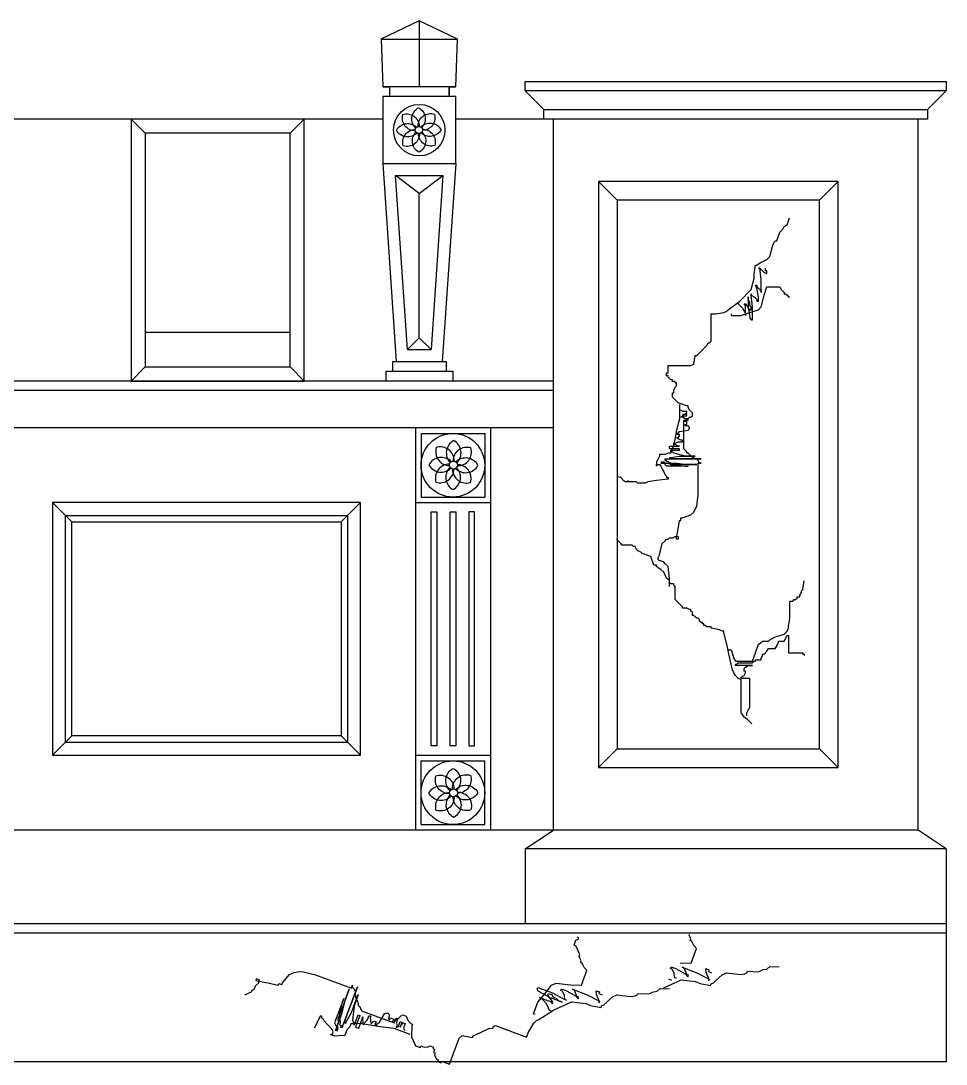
# Model space of a CAD drawing. Header units: metres. Extents: x 376 to 4159, y 361 to 1983.
# Drawn here: x 2720 to 4159, y 362 to 1983 of the extents above; entities that cross this region are included whole.
import ezdxf

# ---------------------------------------------------------------- set-up
doc = ezdxf.new("R2010")
doc.units = ezdxf.units.M
for name, color, linetype in [('2', 2, 'Continuous'), ('3', 3, 'Continuous'), ('4', 4, 'Continuous'), ('7', 7, 'Continuous')]:
    doc.layers.add(name, color=color, linetype=linetype)

msp = doc.modelspace()

# ---------------------------------------------------------------- hatches: boundary and pattern name
at = {"layer": '3'}
h = msp.add_hatch(dxfattribs=at)
h.set_pattern_fill('AR-RROOF', scale=324.36)
h.paths.add_polyline_path([(3138.45, 1808.91), (2912.99, 1808.91), (2912.99, 1445.27), (3138.45, 1445.27)])

# ---------------------------------------------------------------- linework, layer by layer
for p, q in [((3911.11, 1665.97), (3914.89, 1677.31)), ((3895.51, 1641.43), (3899.96, 1654.82)), ((3899.96, 1654.82), (3904.42, 1659.28)), ((3904.42, 1659.28), (3906.65, 1663.74)), ((3906.65, 1663.74), (3911.11, 1665.97)), ((3888.82, 1634.74), (3891.05, 1639.2)), ((3891.05, 1639.2), (3893.28, 1641.43)), ((3893.28, 1641.43), (3895.51, 1641.43)), ((3884.36, 1616.89), (3888.82, 1634.74)), ((3864.3, 1603.5), (3866.53, 1605.73)), ((3866.53, 1605.73), (3870.98, 1607.97)), ((3870.98, 1607.97), (3875.44, 1610.2)), ((3875.44, 1610.2), (3879.9, 1612.43)), ((3879.9, 1612.43), (3884.36, 1616.89)), ((3859.84, 1590.12), (3862.07, 1603.5)), ((3859.84, 1583.42), (3859.84, 1590.12)), ((3862.07, 1603.5), (3864.3, 1603.5)), ((3868.76, 1599.04), (3866.53, 1599.04)), ((3866.53, 1599.04), (3868.76, 1599.04)), ((3870.98, 1581.19), (3868.76, 1599.04)), ((3868.76, 1599.04), (3870.98, 1596.81)), ((3870.98, 1596.81), (3875.44, 1592.35)), ((3875.44, 1592.35), (3879.9, 1590.12)), ((3877.67, 1594.58), (3877.67, 1599.04)), ((3879.9, 1594.58), (3877.67, 1594.58)), ((3879.9, 1590.12), (3879.9, 1594.58)), ((3855.38, 1565.58), (3859.84, 1583.42)), ((3870.98, 1561.11), (3870.98, 1581.19)), ((3837.55, 1547.73), (3855.38, 1565.58)), ((3855.38, 1556.65), (3855.38, 1558.88)), ((3855.38, 1558.88), (3855.38, 1556.65)), ((3864.3, 1567.81), (3862.07, 1572.27)), ((3862.07, 1572.27), (3864.3, 1572.27)), ((3864.3, 1572.27), (3864.3, 1570.04)), ((3864.3, 1570.04), (3866.53, 1567.81)), ((3866.53, 1554.42), (3864.3, 1567.81)), ((3866.53, 1567.81), (3870.98, 1563.35)), ((3870.98, 1563.35), (3870.98, 1561.11)), ((3875.44, 1556.65), (3879.9, 1570.04)), ((3879.9, 1570.04), (3899.96, 1570.04)), ((3899.96, 1570.04), (3902.19, 1565.58)), ((3902.19, 1565.58), (3904.42, 1563.35)), ((3904.42, 1563.35), (3906.65, 1561.11)), ((3906.65, 1561.11), (3906.65, 1558.88)), ((3906.65, 1558.88), (3908.88, 1558.88)), ((3908.88, 1558.88), (3911.11, 1556.65)), ((3819.71, 1534.34), (3837.55, 1547.73)), ((3835.32, 1545.5), (3835.32, 1543.27)), ((3835.32, 1543.27), (3837.55, 1541.04)), ((3837.55, 1541.04), (3842.01, 1536.57)), ((3846.46, 1541.04), (3844.23, 1543.27)), ((3844.23, 1543.27), (3846.46, 1543.27)), ((3846.46, 1543.27), (3848.69, 1541.04)), ((3846.46, 1525.42), (3846.46, 1541.04)), ((3848.69, 1541.04), (3850.92, 1536.57)), ((3850.92, 1549.96), (3850.92, 1554.42)), ((3850.92, 1554.42), (3850.92, 1538.8)), ((3853.15, 1545.5), (3850.92, 1549.96)), ((3853.15, 1541.04), (3853.15, 1545.5)), ((3855.38, 1538.8), (3853.15, 1541.04)), ((3855.38, 1556.65), (3859.84, 1554.42)), ((3857.61, 1538.8), (3855.38, 1556.65)), ((3859.84, 1554.42), (3864.3, 1549.96)), ((3864.3, 1549.96), (3864.3, 1547.73)), ((3864.3, 1547.73), (3866.53, 1547.73)), ((3866.53, 1547.73), (3866.53, 1554.42)), ((3870.98, 1538.8), (3875.44, 1556.65)), ((3911.11, 1556.65), (3913.34, 1554.42)), ((3913.34, 1554.42), (3915.57, 1554.42)), ((3792.96, 1485.26), (3792.96, 1527.65)), ((3792.96, 1527.65), (3799.65, 1527.65)), ((3799.65, 1527.65), (3813.03, 1529.88)), ((3813.03, 1529.88), (3817.48, 1532.11)), ((3817.48, 1532.11), (3819.71, 1534.34)), ((3824.17, 1527.65), (3824.17, 1525.42)), ((3824.17, 1525.42), (3839.78, 1525.42)), ((3839.78, 1525.42), (3853.15, 1529.88)), ((3842.01, 1536.57), (3844.23, 1532.11)), ((3844.23, 1532.11), (3846.46, 1527.65)), ((3846.46, 1527.65), (3846.46, 1525.42)), ((3850.92, 1538.8), (3853.15, 1520.96)), ((3850.92, 1536.57), (3853.15, 1534.34)), ((3853.15, 1529.88), (3866.53, 1534.34)), ((3853.15, 1534.34), (3855.38, 1534.34)), ((3855.38, 1534.34), (3855.38, 1538.8)), ((3857.61, 1518.73), (3857.61, 1538.8)), ((3866.53, 1534.34), (3870.98, 1538.8)), ((3853.15, 1520.96), (3855.38, 1518.73)), ((3855.38, 1518.73), (3857.61, 1518.73)), ((3772.9, 1465.18), (3786.28, 1478.57)), ((3786.28, 1478.57), (3788.51, 1483.03)), ((3788.51, 1483.03), (3790.73, 1483.03)), ((3790.73, 1483.03), (3792.96, 1485.26)), ((3766.21, 1449.56), (3768.44, 1462.95)), ((3768.44, 1462.95), (3770.67, 1462.95)), ((3770.67, 1462.95), (3772.9, 1465.18)), ((3726.09, 1447.33), (3761.76, 1447.33)), ((3726.09, 1436.18), (3726.09, 1447.33)), ((3761.76, 1447.33), (3766.21, 1449.56)), ((3723.86, 1431.72), (3723.86, 1436.18)), ((3723.86, 1436.18), (3726.09, 1436.18)), ((3726.09, 1431.72), (3723.86, 1431.72)), ((3726.09, 1429.49), (3726.09, 1431.72)), ((3730.55, 1425.02), (3726.09, 1429.49)), ((3732.78, 1425.02), (3730.55, 1425.02)), ((3732.78, 1422.79), (3732.78, 1425.02)), ((3737.23, 1422.79), (3732.78, 1422.79)), ((3735.01, 1409.41), (3737.23, 1413.87)), ((3737.23, 1420.56), (3737.23, 1422.79)), ((3739.46, 1420.56), (3737.23, 1420.56)), ((3737.23, 1413.87), (3739.46, 1416.1)), ((3739.46, 1416.1), (3739.46, 1420.56)), ((3732.78, 1398.25), (3732.78, 1404.94)), ((3732.78, 1404.94), (3735.01, 1404.94)), ((3735.01, 1396.02), (3732.78, 1398.25)), ((3735.01, 1404.94), (3735.01, 1409.41)), ((3741.69, 1389.33), (3735.01, 1396.02)), ((3755.07, 1384.87), (3741.69, 1389.33)), ((3743.92, 1387.1), (3743.92, 1364.79)), ((3757.3, 1384.87), (3755.07, 1384.87)), ((3757.3, 1382.63), (3757.3, 1384.87)), ((3759.53, 1378.17), (3757.3, 1382.63)), ((3743.92, 1364.79), (3739.46, 1346.94)), ((3748.38, 1375.94), (3746.15, 1378.17)), ((3746.15, 1367.02), (3748.38, 1369.25)), ((3748.38, 1367.02), (3746.15, 1367.02)), ((3755.07, 1375.94), (3748.38, 1375.94)), ((3755.07, 1371.48), (3748.38, 1371.48)), ((3748.38, 1371.48), (3750.61, 1371.48)), ((3748.38, 1369.25), (3755.07, 1369.25)), ((3752.84, 1364.79), (3748.38, 1367.02)), ((3750.61, 1371.48), (3755.07, 1373.71)), ((3750.61, 1317.94), (3750.61, 1362.56)), ((3750.61, 1362.56), (3755.07, 1362.56)), ((3750.61, 1360.32), (3750.61, 1362.56)), ((3750.61, 1362.56), (3757.3, 1362.56)), ((3757.3, 1364.79), (3752.84, 1364.79)), ((3755.07, 1373.71), (3755.07, 1375.94)), ((3755.07, 1369.25), (3755.07, 1371.48)), ((3755.07, 1362.56), (3759.53, 1367.02)), ((3757.3, 1362.56), (3757.3, 1364.79)), ((3763.98, 1373.71), (3759.53, 1378.17)), ((3759.53, 1367.02), (3761.76, 1367.02)), ((3761.76, 1367.02), (3763.98, 1369.25)), ((3763.98, 1369.25), (3763.98, 1373.71)), ((3739.46, 1346.94), (3735.01, 1324.63)), ((3743.92, 1344.71), (3757.3, 1346.94)), ((3755.07, 1360.32), (3750.61, 1360.32)), ((3752.84, 1353.63), (3752.84, 1355.86)), ((3752.84, 1355.86), (3755.07, 1355.86)), ((3757.3, 1353.63), (3752.84, 1353.63)), ((3755.07, 1355.86), (3755.07, 1360.32)), ((3759.53, 1351.4), (3757.3, 1353.63)), ((3757.3, 1346.94), (3759.53, 1349.17)), ((3759.53, 1349.17), (3759.53, 1351.4)), ((3739.46, 1340.25), (3739.46, 1342.48)), ((3739.46, 1342.48), (3741.69, 1342.48)), ((3743.92, 1340.25), (3739.46, 1340.25)), ((3741.69, 1333.55), (3739.46, 1335.78)), ((3739.46, 1335.78), (3741.69, 1335.78)), ((3741.69, 1342.48), (3743.92, 1344.71)), ((3741.69, 1335.78), (3743.92, 1338.01)), ((3746.15, 1331.32), (3741.69, 1333.55)), ((3743.92, 1338.01), (3743.92, 1340.25)), ((3748.38, 1331.32), (3746.15, 1331.32)), ((3748.38, 1329.09), (3748.38, 1331.32)), ((3728.32, 1317.94), (3728.32, 1322.4)), ((3728.32, 1322.4), (3743.92, 1322.4)), ((3743.92, 1317.94), (3728.32, 1317.94)), ((3735.01, 1324.63), (3730.55, 1311.24)), ((3730.55, 1313.47), (3730.55, 1315.7)), ((3730.55, 1315.7), (3743.92, 1315.7)), ((3735.01, 1324.63), (3735.01, 1326.86)), ((3735.01, 1326.86), (3737.23, 1326.86)), ((3737.23, 1324.63), (3735.01, 1324.63)), ((3737.23, 1326.86), (3741.69, 1329.09)), ((3741.69, 1322.4), (3737.23, 1324.63)), ((3741.69, 1329.09), (3748.38, 1329.09)), ((3743.92, 1322.4), (3741.69, 1322.4)), ((3743.92, 1315.7), (3743.92, 1317.94)), ((3752.84, 1315.7), (3750.61, 1317.94)), ((3755.07, 1313.47), (3752.84, 1315.7)), ((3710.48, 1302.32), (3708.26, 1297.86)), ((3708.26, 1297.86), (3708.26, 1291.16)), ((3712.71, 1306.78), (3710.48, 1302.32)), ((3721.63, 1309.01), (3712.71, 1309.01)), ((3712.71, 1309.01), (3712.71, 1306.78)), ((3714.94, 1297.86), (3719.4, 1297.86)), ((3719.4, 1297.86), (3721.63, 1295.63)), ((3726.09, 1311.24), (3721.63, 1309.01)), ((3721.63, 1302.32), (3777.36, 1302.32)), ((3721.63, 1300.09), (3721.63, 1302.32)), ((3723.86, 1300.09), (3721.63, 1300.09)), ((3723.86, 1297.86), (3723.86, 1300.09)), ((3726.09, 1297.86), (3723.86, 1297.86)), ((3730.55, 1311.24), (3726.09, 1311.24)), ((3730.55, 1295.63), (3726.09, 1297.86)), ((3730.55, 1302.32), (3728.32, 1304.55)), ((3728.32, 1304.55), (3730.55, 1304.55)), ((3732.78, 1313.47), (3730.55, 1313.47)), ((3730.55, 1304.55), (3743.92, 1306.78)), ((3777.36, 1302.32), (3730.55, 1302.32)), ((3735.01, 1311.24), (3732.78, 1313.47)), ((3752.84, 1306.78), (3735.01, 1311.24)), ((3743.92, 1306.78), (3768.44, 1306.78)), ((3768.44, 1306.78), (3752.84, 1306.78)), ((3755.07, 1311.24), (3755.07, 1313.47)), ((3757.3, 1311.24), (3755.07, 1311.24)), ((3759.53, 1309.01), (3757.3, 1311.24)), ((3763.98, 1304.55), (3759.53, 1309.01)), ((3768.44, 1302.32), (3763.98, 1304.55)), ((3770.67, 1302.32), (3768.44, 1302.32)), ((3772.9, 1300.09), (3770.67, 1302.32)), ((3775.13, 1295.63), (3772.9, 1300.09)), ((3708.26, 1291.16), (3708.26, 1293.39)), ((3708.26, 1293.39), (3712.71, 1293.39)), ((3712.71, 1293.39), (3714.94, 1291.16)), ((3714.94, 1295.63), (3739.46, 1295.63)), ((3719.4, 1295.63), (3714.94, 1295.63)), ((3714.94, 1291.16), (3717.17, 1286.7)), ((3717.17, 1286.7), (3719.4, 1282.24)), ((3723.86, 1291.16), (3719.4, 1295.63)), ((3719.4, 1282.24), (3721.63, 1277.78)), ((3721.63, 1295.63), (3726.09, 1295.63)), ((3757.3, 1291.16), (3723.86, 1291.16)), ((3726.09, 1295.63), (3730.55, 1293.39)), ((3735.01, 1293.39), (3730.55, 1295.63)), ((3730.55, 1293.39), (3735.01, 1293.39)), ((3770.67, 1293.39), (3735.01, 1293.39)), ((3735.01, 1293.39), (3752.84, 1291.16)), ((3739.46, 1295.63), (3757.3, 1293.39)), ((3752.84, 1291.16), (3757.3, 1291.16)), ((3757.3, 1293.39), (3770.67, 1293.39)), ((3772.9, 1295.63), (3777.36, 1295.63)), ((3772.9, 1246.54), (3772.9, 1295.63)), ((3777.36, 1295.63), (3775.13, 1295.63)), ((3652.53, 1273.32), (3646.96, 1274.24)), ((3656.98, 1268.85), (3652.53, 1273.32)), ((3659.21, 1266.62), (3656.98, 1268.85)), ((3663.67, 1266.62), (3659.21, 1266.62)), ((3663.67, 1266.62), (3663.67, 1268.85)), ((3663.67, 1268.85), (3663.67, 1266.62)), ((3677.05, 1266.62), (3663.67, 1266.62)), ((3679.28, 1264.39), (3677.05, 1266.62)), ((3694.88, 1266.62), (3690.42, 1264.39)), ((3708.26, 1268.85), (3694.88, 1266.62)), ((3726.09, 1271.08), (3708.26, 1268.85)), ((3721.63, 1277.78), (3723.86, 1275.55)), ((3723.86, 1275.55), (3723.86, 1273.32)), ((3723.86, 1273.32), (3726.09, 1273.32)), ((3726.09, 1273.32), (3726.09, 1271.08)), ((3690.42, 1264.39), (3679.28, 1264.39)), ((3770.67, 1228.7), (3772.9, 1246.54)), ((3761.76, 1215.31), (3766.21, 1219.77)), ((3766.21, 1219.77), (3768.44, 1224.23)), ((3768.44, 1224.23), (3770.67, 1228.7)), ((3741.69, 1193), (3743.92, 1206.39)), ((3743.92, 1206.39), (3746.15, 1206.39)), ((3746.15, 1206.39), (3746.15, 1210.85)), ((3746.15, 1210.85), (3748.38, 1210.85)), ((3748.38, 1210.85), (3761.76, 1215.31)), ((3739.46, 1179.61), (3741.69, 1193)), ((3652.53, 1170.69), (3645.84, 1177.38)), ((3654.76, 1168.46), (3652.53, 1170.69)), ((3670.36, 1168.46), (3654.76, 1168.46)), ((3672.59, 1166.23), (3670.36, 1168.46)), ((3712.71, 1152.84), (3717.17, 1170.69)), ((3717.17, 1170.69), (3721.63, 1175.15)), ((3721.63, 1175.15), (3723.86, 1177.38)), ((3723.86, 1177.38), (3726.09, 1177.38)), ((3726.09, 1177.38), (3728.32, 1179.61)), ((3728.32, 1179.61), (3732.78, 1179.61)), ((3732.78, 1179.61), (3737.23, 1181.84)), ((3737.23, 1181.84), (3741.69, 1181.84)), ((3739.46, 1177.38), (3739.46, 1179.61)), ((3741.69, 1177.38), (3739.46, 1177.38)), ((3741.69, 1181.84), (3741.69, 1177.38)), ((3674.82, 1166.23), (3672.59, 1166.23)), ((3677.05, 1161.77), (3674.82, 1166.23)), ((3679.28, 1159.54), (3677.05, 1161.77)), ((3683.73, 1157.3), (3679.28, 1159.54)), ((3685.96, 1155.07), (3683.73, 1157.3)), ((3699.34, 1150.61), (3685.96, 1155.07)), ((3710.48, 1148.38), (3712.71, 1152.84)), ((3703.8, 1137.22), (3699.34, 1150.61)), ((3708.26, 1137.22), (3703.8, 1137.22)), ((3708.26, 1134.99), (3708.26, 1137.22)), ((3710.48, 1146.15), (3710.48, 1148.38)), ((3712.71, 1143.92), (3710.48, 1146.15)), ((3714.94, 1143.92), (3712.71, 1143.92)), ((3719.4, 1141.69), (3714.94, 1143.92)), ((3721.63, 1139.46), (3719.4, 1141.69)), ((3726.09, 1134.99), (3721.63, 1139.46)), ((3710.48, 1132.76), (3708.26, 1134.99)), ((3714.94, 1130.53), (3710.48, 1132.76)), ((3719.4, 1126.07), (3714.94, 1130.53)), ((3721.63, 1121.61), (3719.4, 1126.07)), ((3723.86, 1117.15), (3721.63, 1121.61)), ((3728.32, 1117.15), (3726.09, 1134.99)), ((3726.09, 1114.91), (3723.86, 1117.15)), ((3728.32, 1112.68), (3726.09, 1114.91)), ((3728.32, 1103.76), (3728.32, 1117.15)), ((3728.32, 1110.45), (3728.32, 1112.68)), ((3730.55, 1108.22), (3728.32, 1110.45)), ((3735.01, 1108.22), (3730.55, 1108.22)), ((3735.01, 1105.99), (3735.01, 1108.22)), ((3737.23, 1103.76), (3735.01, 1105.99)), ((3737.23, 1083.68), (3737.23, 1103.76)), ((3935.63, 1099.3), (3937.86, 1112.68)), ((3926.71, 1085.91), (3926.71, 1088.14)), ((3926.71, 1088.14), (3931.17, 1088.14)), ((3931.17, 1090.37), (3933.4, 1094.84)), ((3931.17, 1088.14), (3931.17, 1090.37)), ((3933.4, 1097.07), (3935.63, 1099.3)), ((3933.4, 1094.84), (3933.4, 1097.07)), ((3741.69, 1079.22), (3737.23, 1083.68)), ((3746.15, 1074.76), (3741.69, 1079.22)), ((3748.38, 1072.53), (3746.15, 1074.76)), ((3748.38, 1070.29), (3748.38, 1072.53)), ((3915.57, 1054.68), (3915.57, 1081.45)), ((3915.57, 1081.45), (3920.03, 1081.45)), ((3920.03, 1081.45), (3922.26, 1083.68)), ((3922.26, 1083.68), (3924.49, 1083.68)), ((3924.49, 1083.68), (3926.71, 1085.91)), ((3755.07, 1070.29), (3748.38, 1070.29)), ((3759.53, 1068.06), (3755.07, 1070.29)), ((3761.76, 1068.06), (3759.53, 1068.06)), ((3761.76, 1065.83), (3761.76, 1068.06)), ((3763.98, 1063.6), (3761.76, 1065.83)), ((3763.98, 1059.14), (3763.98, 1063.6)), ((3766.21, 1059.14), (3763.98, 1059.14)), ((3768.44, 1056.91), (3766.21, 1059.14)), ((3770.67, 1054.68), (3768.44, 1056.91)), ((3772.9, 1054.68), (3770.67, 1054.68)), ((3775.13, 1052.45), (3772.9, 1054.68)), ((3913.34, 1041.29), (3915.57, 1054.68)), ((3775.13, 1050.22), (3775.13, 1052.45)), ((3777.36, 1047.98), (3775.13, 1050.22)), ((3779.59, 1047.98), (3777.36, 1047.98)), ((3779.59, 1045.75), (3779.59, 1047.98)), ((3781.82, 1045.75), (3779.59, 1045.75)), ((3781.82, 1043.52), (3781.82, 1045.75)), ((3784.05, 1043.52), (3781.82, 1043.52)), ((3786.28, 1041.29), (3784.05, 1043.52)), ((3792.96, 1041.29), (3786.28, 1041.29)), ((3792.96, 1039.06), (3792.96, 1041.29)), ((3806.34, 1036.83), (3792.96, 1039.06)), ((3911.11, 1034.6), (3913.34, 1039.06)), ((3913.34, 1039.06), (3913.34, 1041.29)), ((3810.8, 1034.6), (3806.34, 1036.83)), ((3813.03, 1034.6), (3810.8, 1034.6)), ((3813.03, 1032.37), (3813.03, 1034.6)), ((3817.48, 1014.52), (3813.03, 1032.37)), ((3884.36, 1021.21), (3888.82, 1023.44)), ((3888.82, 1023.44), (3893.28, 1025.68)), ((3893.28, 1025.68), (3906.65, 1030.14)), ((3906.65, 1030.14), (3911.11, 1034.6)), ((3906.65, 1018.98), (3911.11, 1027.91)), ((3911.11, 1027.91), (3913.34, 1027.91)), ((3913.34, 1027.91), (3913.34, 1001.13)), ((3821.94, 992.21), (3817.48, 1014.52)), ((3819.71, 1005.6), (3824.17, 1005.6)), ((3824.17, 1005.6), (3828.63, 992.21)), ((3862.07, 1001.13), (3866.53, 1014.52)), ((3866.53, 1014.52), (3870.98, 1016.75)), ((3870.98, 1016.75), (3873.21, 1018.98)), ((3873.21, 1018.98), (3882.13, 1018.98)), ((3879.9, 1003.37), (3882.13, 1007.83)), ((3882.13, 1018.98), (3884.36, 1021.21)), ((3882.13, 1007.83), (3893.28, 1007.83)), ((3893.28, 1007.83), (3893.28, 1010.06)), ((3893.28, 1010.06), (3895.51, 1010.06)), ((3895.51, 1012.29), (3897.73, 1016.75)), ((3895.51, 1010.06), (3895.51, 1012.29)), ((3897.73, 1016.75), (3897.73, 1018.98)), ((3897.73, 1018.98), (3906.65, 1018.98)), ((3826.4, 974.36), (3821.94, 992.21)), ((3828.63, 992.21), (3830.86, 987.75)), ((3857.61, 987.75), (3862.07, 1001.13)), ((3862.07, 987.75), (3862.07, 989.98)), ((3862.07, 989.98), (3870.98, 989.98)), ((3870.98, 992.21), (3873.21, 996.67)), ((3870.98, 989.98), (3870.98, 992.21)), ((3873.21, 996.67), (3873.21, 998.9)), ((3873.21, 998.9), (3875.44, 998.9)), ((3875.44, 998.9), (3879.9, 1003.37)), ((3913.34, 1001.13), (3935.63, 1001.13)), ((3935.63, 1001.13), (3935.63, 998.9)), ((3935.63, 998.9), (3937.86, 998.9)), ((3937.86, 998.9), (3937.86, 996.67)), ((3828.63, 969.9), (3826.4, 974.36)), ((3830.86, 987.75), (3857.61, 987.75)), ((3830.86, 981.05), (3830.86, 983.29)), ((3830.86, 983.29), (3833.09, 983.29)), ((3857.61, 981.05), (3830.86, 981.05)), ((3833.09, 983.29), (3835.32, 985.52)), ((3835.32, 985.52), (3857.61, 985.52)), ((3844.23, 976.59), (3846.46, 978.82)), ((3844.23, 972.13), (3844.23, 976.59)), ((3846.46, 978.82), (3850.92, 981.05)), ((3850.92, 981.05), (3857.61, 981.05)), ((3857.61, 985.52), (3859.84, 987.75)), ((3859.84, 987.75), (3862.07, 987.75)), ((3830.86, 965.44), (3828.63, 969.9)), ((3835.32, 960.98), (3830.86, 965.44)), ((3839.78, 958.75), (3835.32, 960.98)), ((3839.78, 963.21), (3844.23, 965.44)), ((3839.78, 960.98), (3839.78, 963.21)), ((3853.15, 960.98), (3839.78, 960.98)), ((3839.78, 907.43), (3839.78, 958.75)), ((3846.46, 972.13), (3844.23, 972.13)), ((3844.23, 965.44), (3846.46, 969.9)), ((3846.46, 969.9), (3846.46, 972.13)), ((3853.15, 916.36), (3853.15, 960.98)), ((3848.69, 907.43), (3850.92, 911.89)), ((3850.92, 911.89), (3853.15, 916.36)), ((3842.01, 905.2), (3839.78, 907.43)), ((3844.23, 900.74), (3842.01, 905.2)), ((3848.69, 898.51), (3844.23, 900.74)), ((3848.69, 902.97), (3848.69, 907.43)), ((3856.53, 890.66), (3848.69, 898.51)), ((3579.9, 546.36), (3582.75, 553.97)), ((3582.75, 553.97), (3586.24, 555.55)), ((3587.19, 558.09), (3584.65, 559.04)), ((3586.24, 555.55), (3587.19, 558.09)), ((3759.87, 559.7), (3758.28, 563.19)), ((3761.45, 556.22), (3759.87, 559.7)), ((3760.5, 553.68), (3761.45, 556.22)), ((3763.04, 552.73), (3760.5, 553.68)), ((3764.63, 549.24), (3763.04, 552.73)), ((3582.44, 545.41), (3579.9, 546.36)), ((3585.62, 538.43), (3582.44, 545.41)), ((3588.8, 531.46), (3585.62, 538.43)), ((3761.8, 518.49), (3770.35, 541.32)), ((3766.22, 545.75), (3764.63, 549.24)), ((3770.35, 541.32), (3766.22, 545.75)), ((3587.85, 528.92), (3588.8, 531.46)), ((3589.44, 525.43), (3587.85, 528.92)), ((3591.02, 521.95), (3589.44, 525.43)), ((3590.07, 519.41), (3591.02, 521.95)), ((3592.61, 518.46), (3590.07, 519.41)), ((3744.67, 519.12), (3761.8, 518.49)), ((3137.4, 500.97), (3144.38, 504.14)), ((3144.38, 504.14), (3150.41, 504.78)), ((3150.41, 504.78), (3156.43, 505.41)), ((3156.43, 505.41), (3177.69, 500.34)), ((3591.37, 484.22), (3599.92, 507.05)), ((3594.2, 514.97), (3592.61, 518.46)), ((3595.79, 511.49), (3594.2, 514.97)), ((3599.92, 507.05), (3595.79, 511.49)), ((3729.76, 510.24), (3730.71, 512.78)), ((3732.3, 509.29), (3729.76, 510.24)), ((3730.71, 512.78), (3738.33, 509.93)), ((3735.48, 502.32), (3732.3, 509.29)), ((3738.33, 509.93), (3752.61, 501.68)), ((3750.38, 511.2), (3747.84, 512.15)), ((3747.84, 512.15), (3770.69, 503.59)), ((3753.56, 504.22), (3750.38, 511.2)), ((3755.15, 500.73), (3753.56, 504.22)), ((3770.69, 503.59), (3790.05, 493.45)), ((3785.28, 503.91), (3784.64, 509.93)), ((3784.64, 509.93), (3789.72, 508.03)), ((3788.46, 496.93), (3785.28, 503.91)), ((3789.72, 508.03), (3788.77, 505.49)), ((3788.77, 505.49), (3793.85, 503.59)), ((3810.03, 500.42), (3817, 503.59)), ((3817, 503.59), (3839.21, 501.06)), ((3845.24, 501.7), (3848.73, 503.28)), ((3848.73, 503.28), (3849.68, 505.82)), ((3849.68, 505.82), (3866.81, 505.19)), ((3866.81, 505.19), (3873.78, 508.36)), ((3873.78, 508.36), (3879.81, 508.99)), ((3879.81, 508.99), (3884.25, 513.11)), ((3884.25, 513.11), (3898.76, 512.58)), ((3084.44, 483.21), (3088.88, 487.33)), ((3085.7, 494.31), (3084.75, 491.77)), ((3084.75, 491.77), (3087.29, 490.82)), ((3090.78, 492.4), (3085.7, 494.31)), ((3087.29, 490.82), (3103.47, 487.65)), ((3088.88, 487.33), (3090.78, 492.4)), ((3103.47, 487.65), (3119.65, 484.48)), ((3119.65, 484.48), (3120.6, 487.02)), ((3120.6, 487.02), (3125.68, 485.12)), ((3125.68, 485.12), (3126.63, 487.65)), ((3126.63, 487.65), (3137.4, 500.97)), ((3177.69, 500.34), (3233.54, 479.42)), ((3545.05, 484.21), (3552.03, 487.39)), ((3552.03, 487.39), (3574.23, 484.85)), ((3718.36, 479.81), (3746.27, 492.49)), ((3726.6, 494.07), (3731.68, 492.17)), ((3736.11, 496.29), (3735.48, 502.32)), ((3736.11, 496.29), (3738.65, 495.34)), ((3738.65, 495.34), (3736.11, 496.29)), ((3746.27, 492.49), (3768.48, 489.96)), ((3752.61, 501.68), (3756.73, 497.25)), ((3757.68, 499.78), (3755.15, 500.73)), ((3756.73, 497.25), (3757.68, 499.78)), ((3768.48, 489.96), (3776.09, 487.1)), ((3776.09, 487.1), (3792.27, 483.94)), ((3790.05, 493.45), (3788.46, 496.93)), ((3790.05, 493.45), (3789.1, 490.91)), ((3789.1, 490.91), (3790.05, 493.45)), ((3793.22, 486.47), (3796.71, 488.06)), ((3796.71, 488.06), (3801.15, 492.18)), ((3801.15, 492.18), (3805.59, 496.3)), ((3805.59, 496.3), (3810.03, 500.42)), ((3839.21, 501.06), (3845.24, 501.7)), ((3067.63, 469.26), (3074.61, 472.43)), ((3074.61, 472.43), (3078.1, 474.02)), ((3078.1, 474.02), (3079.05, 476.55)), ((3079.05, 476.55), (3082.54, 478.14)), ((3082.54, 478.14), (3084.44, 483.21)), ((3230.05, 477.84), (3214.85, 437.26)), ((3219.3, 418.23), (3243.05, 481.64)), ((3243.05, 481.64), (3223.1, 428.38)), ((3224.35, 462.62), (3230.05, 477.84)), ((3233.54, 479.42), (3235.44, 484.5)), ((3235.44, 484.5), (3234.49, 481.96)), ((3234.49, 481.96), (3238.61, 477.52)), ((3238.61, 477.52), (3240.2, 474.03)), ((3240.2, 474.03), (3239.25, 471.5)), ((3239.25, 471.5), (3239.89, 465.47)), ((3522.53, 478.19), (3523.48, 480.72)), ((3524.12, 474.7), (3522.53, 478.19)), ((3523.48, 480.72), (3546.33, 472.17)), ((3523.5, 457.58), (3534.27, 470.9)), ((3543.48, 464.56), (3524.12, 474.7)), ((3534.27, 470.9), (3545.05, 484.21)), ((3539.35, 469), (3540.3, 471.53)), ((3540.3, 471.53), (3545.38, 469.63)), ((3546.33, 472.17), (3565.68, 462.02)), ((3559.33, 475.97), (3560.28, 478.51)), ((3561.87, 475.02), (3559.33, 475.97)), ((3560.28, 478.51), (3567.9, 475.66)), ((3565.05, 468.05), (3561.87, 475.02)), ((3567.9, 475.66), (3582.18, 467.42)), ((3574.23, 484.85), (3591.37, 484.22)), ((3579.95, 476.93), (3577.41, 477.88)), ((3577.41, 477.88), (3600.26, 469.32)), ((3583.13, 469.95), (3579.95, 476.93)), ((3614.85, 469.64), (3614.21, 475.66)), ((3614.21, 475.66), (3619.29, 473.76)), ((3619.29, 473.76), (3618.34, 471.22)), ((3618.34, 471.22), (3623.41, 469.32)), ((3678.3, 469.01), (3679.25, 471.55)), ((3679.25, 471.55), (3696.38, 470.92)), ((3696.38, 470.92), (3703.35, 474.09)), ((3703.35, 474.09), (3709.38, 474.72)), ((3709.38, 474.72), (3713.82, 478.84)), ((3713.82, 478.84), (3728.33, 478.31)), ((3792.27, 483.94), (3793.22, 486.47)), ((3221.81, 463.57), (3207.56, 425.52)), ((3214.85, 437.26), (3219.91, 458.5)), ((3219.29, 441.38), (3224.35, 462.62)), ((3219.91, 458.5), (3221.81, 463.57)), ((3233.88, 441.7), (3244.33, 469.6)), ((3244.33, 469.6), (3237.68, 451.84)), ((3239.89, 465.47), (3243.07, 458.5)), ((3243.07, 458.5), (3244.66, 455.01)), ((3244.66, 455.01), (3243.71, 452.48)), ((3516.85, 439.83), (3523.5, 457.58)), ((3528.88, 464.24), (3526.35, 465.19)), ((3526.35, 465.19), (3544.12, 458.54)), ((3533.01, 459.8), (3528.88, 464.24)), ((3537.14, 455.36), (3533.01, 459.8)), ((3540.32, 448.39), (3537.14, 455.36)), ((3540.94, 465.51), (3539.35, 469)), ((3545.07, 461.07), (3540.94, 465.51)), ((3561.25, 457.9), (3543.48, 464.56)), ((3544.12, 458.54), (3545.7, 455.05)), ((3546.65, 457.58), (3545.07, 461.07)), ((3545.38, 469.63), (3546.97, 466.14)), ((3545.7, 455.05), (3546.65, 457.58)), ((3546.97, 466.14), (3552.04, 464.24)), ((3547.93, 445.54), (3575.84, 458.22)), ((3552.04, 464.24), (3556.17, 459.8)), ((3556.17, 459.8), (3561.25, 457.9)), ((3565.68, 462.02), (3565.05, 468.05)), ((3565.68, 462.02), (3568.22, 461.07)), ((3568.22, 461.07), (3565.68, 462.02)), ((3575.84, 458.22), (3598.05, 455.69)), ((3582.18, 467.42), (3586.3, 462.98)), ((3584.72, 466.47), (3583.13, 469.95)), ((3587.25, 465.51), (3584.72, 466.47)), ((3586.3, 462.98), (3587.25, 465.51)), ((3598.05, 455.69), (3605.66, 452.84)), ((3600.26, 469.32), (3619.61, 459.18)), ((3618.03, 462.67), (3614.85, 469.64)), ((3619.61, 459.18), (3618.03, 462.67)), ((3619.61, 459.18), (3618.66, 456.64)), ((3618.66, 456.64), (3619.61, 459.18)), ((3626.28, 453.79), (3630.72, 457.91)), ((3630.72, 457.91), (3635.16, 462.03)), ((3635.16, 462.03), (3639.6, 466.15)), ((3639.6, 466.15), (3646.57, 469.33)), ((3646.57, 469.33), (3668.78, 466.79)), ((3668.78, 466.79), (3674.81, 467.43)), ((3674.81, 467.43), (3678.3, 469.01)), ((3208.84, 413.48), (3219.29, 441.38)), ((3225.64, 427.43), (3233.88, 441.7)), ((3237.68, 451.84), (3235.16, 429.65)), ((3238.33, 422.67), (3244.03, 437.89)), ((3243.71, 452.48), (3246.24, 451.53)), ((3244.03, 437.89), (3246.57, 436.94)), ((3246.24, 451.53), (3247.83, 448.04)), ((3247.83, 448.04), (3249.42, 444.55)), ((3249.42, 444.55), (3300.19, 425.54)), ((3277.03, 425.53), (3285.27, 439.8)), ((3285.27, 439.8), (3288.76, 441.39)), ((3288.76, 441.39), (3291.3, 440.43)), ((3291.3, 440.43), (3292.89, 436.95)), ((3310.02, 436.32), (3313.5, 437.9)), ((3313.5, 437.9), (3318.58, 436)), ((3519.38, 438.88), (3516.85, 439.83)), ((3525.1, 430.95), (3547.93, 445.54)), ((3541.9, 444.9), (3540.32, 448.39)), ((3544.44, 443.95), (3541.9, 444.9)), ((3605.66, 452.84), (3621.84, 449.67)), ((3621.84, 449.67), (3622.79, 452.2)), ((3622.79, 452.2), (3626.28, 453.79)), ((3185.66, 436.62), (3175.52, 417.28)), ((3188.2, 435.67), (3185.66, 436.62)), ((3187.25, 433.13), (3188.2, 435.67)), ((3189.79, 432.18), (3187.25, 433.13)), ((3191.38, 428.69), (3189.79, 432.18)), ((3195.51, 424.25), (3191.38, 428.69)), ((3199.63, 419.82), (3195.51, 424.25)), ((3207.56, 425.52), (3210.74, 418.55)), ((3211.69, 421.09), (3213.59, 426.16)), ((3212.95, 432.18), (3214.85, 437.26)), ((3213.59, 426.16), (3212.95, 432.18)), ((3214.85, 437.26), (3215.49, 431.23)), ((3216.12, 425.21), (3215.17, 422.67)), ((3215.17, 422.67), (3217.71, 421.72)), ((3215.49, 431.23), (3216.12, 425.21)), ((3217.71, 421.72), (3216.76, 419.18)), ((3223.1, 428.38), (3224.69, 424.89)), ((3224.69, 424.89), (3225.64, 427.43)), ((3233.26, 424.58), (3231.36, 419.5)), ((3250.39, 423.94), (3233.26, 424.58)), ((3235.16, 429.65), (3236.74, 426.16)), ((3236.74, 426.16), (3235.79, 423.63)), ((3235.79, 423.63), (3238.33, 422.67)), ((3246.57, 436.94), (3239.92, 419.19)), ((3245, 417.29), (3251.65, 435.04)), ((3251.34, 426.48), (3250.39, 423.94)), ((3277.67, 419.51), (3250.39, 423.94)), ((3250.39, 423.94), (3252.92, 422.99)), ((3251.65, 435.04), (3250.7, 432.5)), ((3250.7, 432.5), (3251.34, 426.48)), ((3252.92, 422.99), (3253.87, 425.53)), ((3253.87, 425.53), (3258.31, 429.65)), ((3258.31, 429.65), (3261.16, 437.26)), ((3261.16, 437.26), (3263.7, 436.31)), ((3263.7, 436.31), (3262.75, 433.77)), ((3262.75, 433.77), (3263.39, 427.75)), ((3263.39, 427.75), (3264.98, 424.26)), ((3264.98, 424.26), (3265.93, 426.8)), ((3265.93, 426.8), (3269.42, 428.38)), ((3269.42, 428.38), (3271.95, 427.43)), ((3271.95, 427.43), (3270.05, 422.36)), ((3270.05, 422.36), (3272.59, 421.41)), ((3272.59, 421.41), (3273.54, 423.95)), ((3273.54, 423.95), (3277.03, 425.53)), ((3292.89, 436.95), (3290.99, 431.87)), ((3290.99, 431.87), (3293.52, 430.92)), ((3293.52, 430.92), (3294.47, 433.46)), ((3294.47, 433.46), (3299.55, 431.56)), ((3299.55, 431.56), (3297.65, 426.49)), ((3297.65, 426.49), (3300.19, 425.54)), ((3300.19, 425.54), (3303.04, 433.14)), ((3300.19, 425.54), (3302.09, 430.61)), ((3302.09, 430.61), (3309.07, 433.78)), ((3303.04, 433.14), (3305.58, 432.19)), ((3305.58, 432.19), (3303.68, 427.12)), ((3303.68, 427.12), (3304.32, 421.1)), ((3306.85, 420.15), (3309.7, 427.76)), ((3309.07, 433.78), (3310.02, 436.32)), ((3312.24, 426.8), (3309.39, 419.2)), ((3309.39, 419.2), (3310.34, 421.73)), ((3309.7, 427.76), (3312.24, 426.8)), ((3310.34, 421.73), (3314.78, 425.85)), ((3317.32, 424.9), (3314.47, 417.29)), ((3314.78, 425.85), (3317.32, 424.9)), ((3318.58, 436), (3321.76, 429.03)), ((3321.76, 429.03), (3325.89, 424.59)), ((3325.89, 424.59), (3328.42, 423.64)), ((3328.42, 423.64), (3327.47, 421.1)), ((3508.93, 410.98), (3517.17, 425.24)), ((3517.17, 425.24), (3521.61, 429.37)), ((3521.61, 429.37), (3525.1, 430.95)), ((3203.76, 415.38), (3199.63, 419.82)), ((3208.52, 404.92), (3200.91, 407.77)), ((3200.91, 407.77), (3203.45, 406.82)), ((3203.45, 406.82), (3205.35, 411.89)), ((3205.35, 411.89), (3203.76, 415.38)), ((3214.55, 405.55), (3208.52, 404.92)), ((3210.74, 418.55), (3208.84, 413.48)), ((3211.37, 412.53), (3213.27, 417.6)), ((3213.27, 417.6), (3211.69, 421.09)), ((3220.58, 406.19), (3214.55, 405.55)), ((3216.76, 419.18), (3219.3, 418.23)), ((3223.12, 405.24), (3220.58, 406.19)), ((3226.92, 415.38), (3223.12, 405.24)), ((3231.36, 419.5), (3226.92, 415.38)), ((3239.92, 419.19), (3245, 417.29)), ((3299.88, 416.98), (3277.67, 419.51)), ((3325.26, 407.47), (3299.88, 416.98)), ((3304.32, 421.1), (3303.37, 418.56)), ((3303.37, 418.56), (3306.85, 420.15)), ((3314.47, 417.29), (3316.06, 413.81)), ((3327.47, 421.1), (3326.85, 403.98)), ((3401.4, 402.09), (3405.84, 406.21)), ((3405.84, 406.21), (3422.02, 403.04)), ((3422.02, 403.04), (3422.97, 405.58)), ((3422.97, 405.58), (3426.46, 407.16)), ((3426.46, 407.16), (3447.39, 416.68)), ((3447.39, 416.68), (3453.42, 417.31)), ((3453.42, 417.31), (3454.37, 419.85)), ((3454.37, 419.85), (3457.85, 421.43)), ((3457.85, 421.43), (3506.08, 403.37)), ((3506.08, 403.37), (3508.93, 410.98)), ((3326.85, 403.98), (3331.62, 393.52)), ((3331.62, 393.52), (3333.2, 390.03)), ((3333.2, 390.03), (3340.82, 387.18)), ((3340.82, 387.18), (3341.77, 389.72)), ((3341.77, 389.72), (3346.85, 387.81)), ((3352.87, 388.45), (3356.36, 390.03)), ((3356.36, 390.03), (3361.44, 388.13)), ((3386.2, 361.5), (3401.4, 402.09)), ((3346.85, 387.81), (3352.87, 388.45)), ((3361.44, 388.13), (3360.49, 385.6)), ((3360.49, 385.6), (3363.03, 384.65)), ((3363.03, 384.65), (3361.13, 379.57)), ((3361.13, 379.57), (3363.67, 378.62)), ((3363.67, 378.62), (3362.72, 376.09)), ((3362.72, 376.09), (3365.89, 369.11)), ((3365.89, 369.11), (3368.43, 368.16)), ((3368.43, 368.16), (3367.48, 365.62)), ((3367.48, 365.62), (3372.56, 363.72)), ((3372.56, 363.72), (3373.51, 366.26)), ((3373.51, 366.26), (3386.2, 361.5))]:
    msp.add_line(p, q)
at = {"layer": '2'}
msp.add_line((4158.58, 364.91), (376.33, 364.91), dxfattribs=at)
at = {"layer": '3'}
for p, q in [((4158.58, 1874.36), (3504.04, 1874.36)), ((3533.13, 1845.27), (4129.49, 1845.27)), ((2912.99, 1808.91), (2891.17, 1830.73)), ((2912.99, 1830.73), (2891.17, 1830.73)), ((3138.45, 1808.91), (3160.26, 1830.73)), ((3339.19, 1715.09), (3302.21, 1742.81)), ((3339.19, 1715.09), (3376.01, 1742.81)), ((3646.96, 1704.36), (3617.87, 1733.45)), ((3961.5, 1704.36), (3990.59, 1733.45)), ((3339.19, 1490.75), (3339.19, 1715.09)), ((3320.83, 1472.19), (3339.19, 1490.75)), ((3339.19, 1490.75), (3357.57, 1472.19)), ((3320.83, 1472.19), (3357.57, 1472.19)), ((2912.99, 1445.27), (2891.17, 1423.45)), ((3138.45, 1445.27), (3160.26, 1423.45)), ((3547.67, 1408.91), (987.24, 1408.91)), ((3342.09, 1342), (3441, 1342)), ((3342.09, 1342), (3342.09, 1243.09)), ((3441, 1342), (3441, 1243.09)), ((2769, 1234.36), (2799, 1204.36)), ((3217.54, 1204.36), (3247.54, 1234.36)), ((3333.36, 1234.36), (3449.72, 1234.36)), ((3342.09, 1243.09), (3441, 1243.09)), ((2799, 871.64), (2769, 841.64)), ((3217.54, 871.64), (3247.54, 841.64)), ((3646.96, 851.64), (3617.87, 822.54)), ((3961.5, 851.64), (3990.59, 822.54)), ((3333.36, 841.64), (3449.72, 841.64)), ((3342.09, 832.91), (3441, 832.91)), ((3342.09, 734), (3342.09, 832.91)), ((3441, 734), (3441, 832.91)), ((3342.09, 734), (3441, 734)), ((4158.58, 696.18), (3504.04, 696.18)), ((4158.58, 565.27), (376.33, 565.27))]:
    msp.add_line(p, q, dxfattribs=at)
for points in [[(3332.99, 1812.43, -0.51), (3313.68, 1837.86, -0.5), (3339.12, 1819.18)], [(3333.73, 1816.61, -0.51), (3338.05, 1848.27, -0.5), (3342.85, 1817.1)], [(3337.2, 1819.07, -0.51), (3362.63, 1838.4, -0.5), (3344.03, 1812.96)], [(3335.42, 1808.91, -0.51), (3303.81, 1813.28, -0.5), (3335.03, 1818.04)], [(3341.41, 1818.38, -0.51), (3373.04, 1814.03, -0.5), (3341.91, 1809.19)], [(3339.65, 1808.13, -0.51), (3314.22, 1788.91, -0.5), (3332.91, 1814.35)], [(3343.2, 1810.62, -0.51), (3338.8, 1779.04, -0.5), (3334, 1810.22)], [(3343.92, 1814.88, -0.51), (3363.17, 1789.45, -0.5), (3337.73, 1808.06)], [(3397.45, 1296.03, 0.51), (3392.7, 1330.85, 0.5), (3387.41, 1296.56)], [(3393.64, 1298.73, 0.51), (3365.66, 1319.99, 0.5), (3386.12, 1292.01)], [(3398.27, 1291.42, 0.51), (3419.5, 1319.41, 0.5), (3391.52, 1298.85)], [(3389, 1297.97, 0.51), (3354.21, 1293.19, 0.5), (3388.46, 1287.86)], [(3395.6, 1287.56, 0.51), (3430.36, 1292.36, 0.5), (3396.02, 1297.6)], [(3386.24, 1294.13, 0.51), (3365.07, 1266.14, 0.5), (3393.05, 1286.62)], [(3387.03, 1289.43, 0.51), (3391.87, 1254.7, 0.5), (3397.15, 1289)], [(3390.93, 1286.7, 0.51), (3418.92, 1265.56, 0.5), (3398.35, 1293.54)], [(3387.03, 786.57, -0.51), (3391.87, 821.3, -0.5), (3397.15, 787)], [(3390.93, 789.29, -0.51), (3418.92, 810.44, -0.5), (3398.35, 782.45)], [(3386.24, 781.87, -0.51), (3365.07, 809.85, -0.5), (3393.05, 789.38)], [(3395.6, 788.44, -0.51), (3430.36, 783.64, -0.5), (3396.02, 778.4)], [(3389, 778.03, -0.51), (3354.21, 782.81, -0.5), (3388.46, 788.14)], [(3393.64, 777.27, -0.51), (3365.66, 756.01, -0.5), (3386.12, 783.99)], [(3397.45, 779.97, -0.51), (3392.7, 745.15, -0.5), (3387.41, 779.44)], [(3398.27, 784.57, -0.51), (3419.5, 756.59, -0.5), (3391.52, 777.15)]]:
    msp.add_lwpolyline(points, format="xyb", dxfattribs=at)
for points in [[(3138.45, 1808.91), (2912.99, 1808.91), (2912.99, 1445.27), (3138.45, 1445.27)], [(3646.96, 851.64), (3961.5, 851.64), (3961.5, 1704.36), (3646.96, 1704.36)], [(3357.91, 1219.82), (3366.63, 1219.82), (3366.63, 856.18), (3357.91, 856.18)], [(3387.18, 1219.82), (3395.91, 1219.82), (3395.91, 856.18), (3387.18, 856.18)], [(3425.18, 1219.82), (3416.45, 1219.82), (3416.45, 856.18), (3425.18, 856.18)], [(2789, 1214.36), (3227.54, 1214.36), (3227.54, 861.64), (2789, 861.64)]]:
    msp.add_lwpolyline(points, close=True, dxfattribs=at)
msp.add_lwpolyline([(3320.83, 1472.19), (3302.21, 1742.81), (3376.01, 1742.81), (3357.57, 1472.19)], dxfattribs=at)
for centre, radius in [((3339.1, 1813.44), 40), ((3338.47, 1813.61), 5.6), ((3391.54, 1292.54), 49.45), ((3392.24, 1292.73), 6.16), ((3391.54, 783.45), 49.45), ((3392.24, 783.27), 6.16)]:
    msp.add_circle(centre, radius, dxfattribs=at)
at = {"layer": '4'}
for p, q in [((3279.77, 1955.08), (3282.56, 1880.53)), ((3504.04, 1888.91), (4158.58, 1888.91)), ((3504.04, 1874.36), (3504.04, 1888.91)), ((3504.04, 1874.36), (3533.13, 1845.27)), ((3533.13, 1830.73), (3533.13, 1845.27)), ((3282.35, 1830.73), (1225.49, 1830.73)), ((4129.49, 1830.73), (3395.85, 1830.73)), ((3547.67, 725.27), (3547.67, 1830.73)), ((3547.67, 1423.45), (987.24, 1423.45)), ((3547.67, 1350.73), (987.24, 1350.73)), ((3504.04, 696.18), (3547.67, 725.27)), ((4158.58, 696.18), (4114.94, 725.27)), ((3504.04, 696.18), (3504.04, 579.82)), ((4158.58, 696.18), (4158.58, 364.91)), ((4158.58, 579.82), (376.33, 579.82))]:
    msp.add_line(p, q, dxfattribs=at)
for points in [[(3395.85, 1830.73), (3395.85, 1865.53), (3385.56, 1865.53), (3385.56, 1880.53), (3395.85, 1880.53), (3398.64, 1955.08), (3339.1, 1983.29), (3279.56, 1955.08)], [(4158.58, 1888.91), (4158.58, 1874.36), (4129.49, 1845.27), (4129.49, 1830.73)], [(3282.56, 1880.53), (3292.65, 1880.53), (3292.65, 1865.53), (3282.35, 1865.53), (3282.35, 1830.73)], [(4114.94, 725.27), (4114.94, 1830.73)]]:
    msp.add_lwpolyline(points, dxfattribs=at)
at = {"layer": '7'}
for p, q in [((3339.1, 1983.29), (3339.1, 1880.53)), ((3279.77, 1955.08), (3398.64, 1955.08)), ((3395.85, 1880.53), (3282.56, 1880.53)), ((3292.65, 1880.53), (3292.65, 1865.53)), ((3385.56, 1880.53), (3385.56, 1865.53)), ((3282.35, 1761.36), (3303.49, 1453.64)), ((3395.85, 1761.36), (3374.92, 1453.64)), ((3297.3, 1453.64), (3381.11, 1453.64)), ((3297.3, 1453.64), (3297.3, 1438.64)), ((3381.11, 1453.64), (3381.11, 1438.64)), ((3287.3, 1438.64), (3391.11, 1438.64)), ((3287.3, 1438.64), (3287.3, 1423.45)), ((3391.11, 1438.64), (3391.11, 1423.45)), ((3333.36, 1350.73), (3333.36, 725.27)), ((3449.72, 1350.73), (3449.72, 725.27)), ((4114.94, 725.27), (419.97, 725.27))]:
    msp.add_line(p, q, dxfattribs=at)
for points in [[(3395.85, 1865.53), (3282.35, 1865.53), (3282.35, 1761.36), (3395.85, 1761.36)], [(3160.26, 1830.73), (2891.17, 1830.73), (2891.17, 1423.45), (3160.26, 1423.45)], [(3617.87, 822.54), (3990.59, 822.54), (3990.59, 1733.45), (3617.87, 1733.45), (3617.87, 822.54)], [(3247.54, 1234.36), (2769, 1234.36), (2769, 841.64), (3247.54, 841.64)], [(2799, 1204.36), (3217.54, 1204.36), (3217.54, 871.64), (2799, 871.64)]]:
    msp.add_lwpolyline(points, close=True, dxfattribs=at)

doc.saveas('drawing.dxf')
